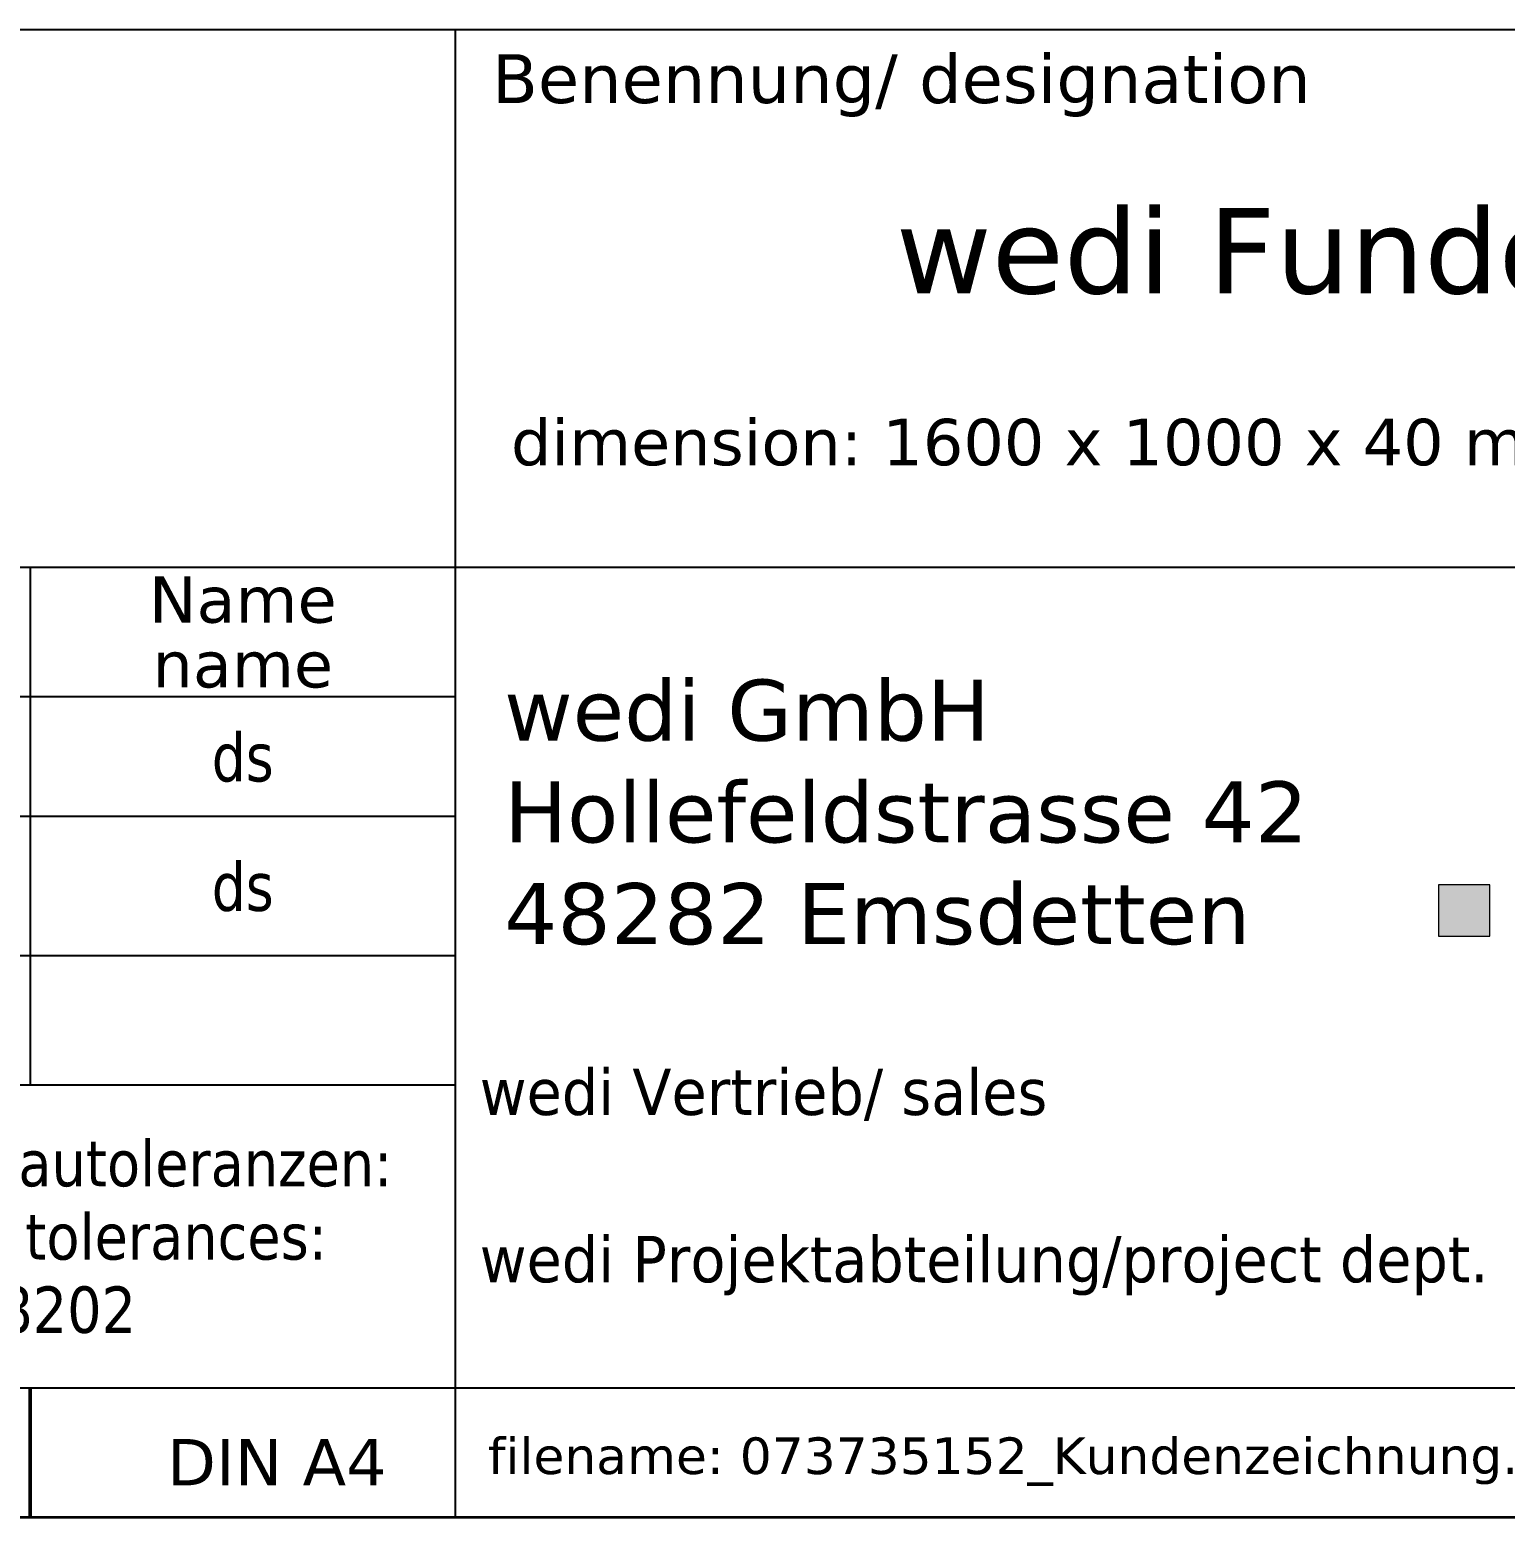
# Model space of a CAD drawing. Header units: millimetres. Extents: x 101 to 3000, y 150 to 4305.
# Drawn here: x 1551 to 2457, y 150 to 1064 of the extents above; entities that cross this region are included whole.
import ezdxf
from ezdxf.enums import TextEntityAlignment as Align

# ---------------------------------------------------------------- set-up
doc = ezdxf.new("R2010")
doc.units = ezdxf.units.MM
doc.header["$LTSCALE"] = 15
for name, color, linetype, lineweight in [('AM_BOR', 7, 'Continuous', 25), ('Ebene 1', 7, 'Continuous', 25), ('Rahmen (ISO)', 7, 'Continuous', 35), ('Schraffur (ISO)', 7, 'Continuous', 13), ('Titel (ISO)', 7, 'Continuous', 50)]:
    doc.layers.add(name, color=color, linetype=linetype, lineweight=lineweight)
doc.styles.add('Notiztext (DIN)', font='verdana.ttf')
doc.styles.get("Standard").update_dxf_attribs({"font": 'verdana.ttf'})
doc.styles.add('Textstil48', font='verdana.ttf')
doc.styles.add('Textstil49', font='verdana.ttf')
doc.styles.add('Textstil61', font='verdana.ttf')
doc.styles.add('Textstil63', font='verdana.ttf', dxfattribs={"width": 0.8500000238418579})
doc.styles.add('Textstil64', font='verdana.ttf', dxfattribs={"width": 0.800000011920929})

# ---------------------------------------------------------------- blocks, each defined once
blk = doc.blocks.new('Ränder Wedi_hoch')
at = {"layer": 'Rahmen (ISO)'}
blk.add_line((15.99999999999999, 10), (200, 10), dxfattribs=at)
blk = doc.blocks.new('Schriftfelder wedi_zeichnung')
at = {"layer": 'Schraffur (ISO)'}
blk.add_hatch(color=256, dxfattribs=at).paths.add_polyline_path([(-43.77810792255979, 26.14188255774045), (-41.67694362680243, 26.14188255774045), (-41.67694362680243, 24.04013408364646), (-43.77810792255979, 24.04013408364646)])
at = {"layer": 'AM_BOR', "color": 7}
for p, q in [((-4.835435851690238, 61.14550874341795), (-188.8354355670838, 61.14550874341799)), ((-84.03543585169025, 61.14550874341796), (-84.03543585169027, 0.2455087434179681)), ((-188.8354355670839, 39.14550874341798), (-4.835435851690271, 39.14550874341796)), ((-101.4354358516903, 39.14550874341797), (-101.4354358516903, 17.94550874341797)), ((-188.8354355670839, 5.545508743417958), (-4.835435851690271, 5.54550874341798)), ((-188.8354355670839, 0.2455087434179587), (-4.835435851690271, 0.245508743417977))]:
    blk.add_line(p, q, dxfattribs=at)
at = {"layer": 'AM_BOR'}
for p, q in [((-130.1354355670838, 33.84550874341797), (-84.03543585169027, 33.84550874341797)), ((-130.1354355670838, 28.94550874341796), (-84.03543585169027, 28.94550874341797)), ((-130.1354355670838, 23.24550874341797), (-84.03543585169027, 23.24550874341797)), ((-130.1354355670838, 17.94550874341797), (-84.03543585169027, 17.94550874341797))]:
    blk.add_line(p, q, dxfattribs=at)
at = {"layer": 'Ebene 1', "lineweight": 5}
for p, q in [((-43.77810792255979, 26.14188255774045), (-43.77810792255979, 24.04013408364646)), ((-41.67694362680243, 26.14188255774045), (-43.77810792255979, 26.14188255774045)), ((-41.67694362680243, 24.04013408364646), (-41.67694362680243, 26.14188255774045)), ((-43.77810792255979, 24.04013408364646), (-41.67694362680243, 24.04013408364646))]:
    blk.add_line(p, q, dxfattribs=at)
at = {"layer": 'Titel (ISO)'}
blk.add_line((-101.4354358516903, 5.545508743417971), (-101.4354358516903, 0.245508743417967), dxfattribs=at)
at = {"layer": 'AM_BOR', "color": 7, "style": 'Textstil48'}
blk.add_text('Benennung/ designation', height=2.000000029802322, dxfattribs=at).set_placement((-82.53543585169025, 58.14550874341797))
at = {"layer": 'AM_BOR', "color": 7, "style": 'Textstil61'}
for s, p in [('Name', (-92.73543585169028, 37.82050874341797)), ('name', (-92.73543585169028, 35.17050874341797)), ('DIN A4', (-91.34460987485296, 2.499067892609002))]:
    blk.add_text(s, height=1.899999976158142, dxfattribs=at).set_placement(p, align=Align.MIDDLE_CENTER)
at = {"layer": 'AM_BOR', "color": 7, "style": 'Textstil63', "width": 0.8500000238418579}
for s, p in [('Fertigungszustand/ Bautoleranzen:', (-106.0355260719249, 14.74550874341797)), ('finished condition/ tolerances:', (-106.0355260719249, 11.74550874341797)), ('nach DIN 18202', (-106.0355260719249, 8.745508743417968))]:
    blk.add_text(s, height=1.899999976158142, dxfattribs=at).set_placement(p, align=Align.MIDDLE_CENTER)
at = {"layer": 'AM_BOR', "color": 7, "style": 'Textstil49'}
for tag, p in [('KOM_001', (-173.1316074875946, 56.07499164210053)), ('ELE_001', (-65.99957234982935, 50.35319851016845))]:
    blk.add_attdef(tag, p, '', height=3.499999940395355, dxfattribs=at)
at = {"layer": 'AM_BOR', "color": 7}
for tag, p in [('KU', (-144.8354355670838, 53.64550874341798)), ('BV', (-144.8354355670838, 48.64550874341798)), ('BV2', (-144.7282352959334, 43.64550874341793))]:
    blk.add_attdef(tag, text='', height=2.5, dxfattribs=at).set_placement(p, align=Align.TOP_LEFT)
at = {"layer": 'AM_BOR', "color": 7, "style": 'Textstil64', "width": 0.8}
for tag, p in [('ERSTELLUNGSDATUM_001', (-115.1279137943077, 30.39550873497786)), ('KONSTRUKTEUR_001', (-94.00716185302151, 30.37133143457232)), ('ERSTELLUNGSDATUM_001', (-115.1279137943077, 25.09550873497786)), ('KONSTRUKTEUR_001', (-94.00716185302151, 25.07133143457232))]:
    blk.add_attdef(tag, p, '', height=2.000000029802322, dxfattribs=at)
at = {"layer": 'AM_BOR', "color": 7, "style": 'Textstil64', "width": 0.7999999523162842}
for tag, p in [('KONTROLLDATUM', (-108.7354355670838, 20.39550874341796)), ('KONTROLLIERT_VON', (-92.73543585169028, 20.39550874341796))]:
    blk.add_attdef(tag, text='', height=2.000000029802322, dxfattribs=at).set_placement(p, align=Align.MIDDLE_CENTER)
at = {"layer": 'Titel (ISO)', "style": 'Notiztext (DIN)'}
for s, insert, char_height, attachment_point in [('\\fVerdana|b0|i0;\\H1.9000; dimension: 1600 x 1000 x 40 mm ADZ / Art:07-37-35/152', (-44.43543585169024, 44.14550874341796), 1.899999976158142, 5), ('\\fVerdana|b0|i0;\\H1.5000;filename: 073735152_Kundenzeichnung.ipt', (-82.70329403922159, 3.51511732750727), 1.500000059604645, 1)]:
    blk.add_mtext(s, dxfattribs=dict(at, insert=insert, char_height=char_height, attachment_point=attachment_point))
at = {"layer": 'Titel (ISO)', "insert": (-82.03543585169028, 29.10129111260073), "char_height": 2.5, "width": 33.37692631160994, "attachment_point": 4, "line_spacing_factor": 0.9995793104171753, "style": 'Notiztext (DIN)'}
blk.add_mtext('wedi GmbH\\fVerdana|b0|i0;\\H3.7000;\\P\\fVerdana|b0|i0;\\H2.5000;Hollefeldstrasse 42\\P48282 Emsdetten', dxfattribs=at)
at = {"layer": 'Titel (ISO)', "char_height": 1.899999976158142, "attachment_point": 4, "style": 'Notiztext (DIN)'}
for s, insert, width in [('\\fVerdana|b0|i0;\\W0.90;\\H1.9000;wedi Vertrieb/ sales ', (-83.03543585169027, 17.54550874341797), 97.28764073888772), ('\\fVerdana|b0|i0;\\W0.90;\\H1.9000;wedi Projektabteilung/project dept.', (-83.03543585169027, 10.54550874341797), 97.28764073888769)]:
    blk.add_mtext(s, dxfattribs=dict(at, insert=insert, width=width))

msp = doc.modelspace()

# ---------------------------------------------------------------- block references
at = {"xscale": 15, "yscale": 15, "zscale": 15}
msp.add_blockref('Ränder Wedi_hoch', (0, 0), dxfattribs=at)
ref = msp.add_blockref('Schriftfelder wedi_zeichnung', (3072.531537775354, 146.3173688487306), dxfattribs=dict(xscale=15, yscale=15, zscale=15))
ref.add_attrib('ELE_001', 'wedi Fundo Primo', (2082.537952527914, 901.6153465012574), dxfattribs={"layer": 'AM_BOR', "color": 7, "height": 52.49999910593033, "style": 'Textstil49'})
ref.add_attrib('KONSTRUKTEUR_001', 'ds', (1662.424109980031, 601.8873403673153), dxfattribs={"layer": 'AM_BOR', "color": 7, "height": 30.00000044703484, "style": 'Textstil64', "width": 0.8})
ref.add_attrib('KONSTRUKTEUR_001', 'ds', (1662.424109980031, 522.3873403673153), dxfattribs={"layer": 'AM_BOR', "color": 7, "height": 30.00000044703484, "style": 'Textstil64', "width": 0.8})

doc.saveas('drawing.dxf')
